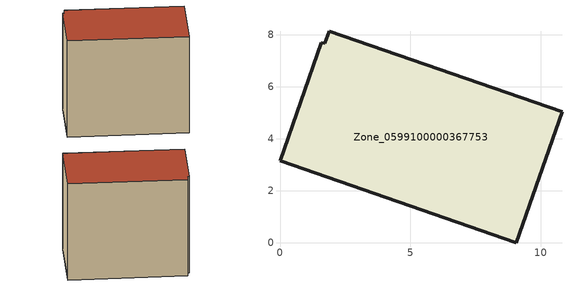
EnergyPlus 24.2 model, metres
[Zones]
Zone_0599100000367753
 floor ground (C_G): 1.71,7.66 1.89,8.13 10.82,5.04 9.07,0 0,3.15 1.58,7.68 z0
 wall outside (C_F): 9.07,0 10.82,5.04 1.89,8.13 1.71,7.66 1.58,7.68 0,3.15 9.07,0 z0:8.46
 roof outside (C_R): 1.89,8.13 1.71,7.66 1.58,7.68 0,3.15 9.07,0 10.82,5.04 z8.46
[BUILDING]
Pand.0599100000367753: North Axis=0; Terrain=City; Loads Convergence Tolerance Value=0.04; Temperature Convergence Tolerance Value=0.4; Solar Distribution=FullExterior; Maximum Number of Warmup Days=25; Minimum Number of Warmup Days=1
[Site:Location]
Rotterdam.The.Hague.AP_ZH_NLD Design_Conditions: Latitude=51.96; Longitude=4.45; Time Zone=1; Elevation=-4.5
[SITE:GROUNDTEMPERATURE:BUILDINGSURFACE]
18, 18, 18, 18, 18, 18, 18, 18, 18, 18, 18, 18
[MATERIAL] Thermal Absorptance=0.9; Solar Absorptance=0.7; Visible Absorptance=0.7
Name | Roughness | Thickness | Conductivity | Density | Specific Heat
G.TC.1992-2005 | MediumSmooth | 0.15 | 0.06 | 540 | 1210
F.TC.1992-2005 | Rough | 0.3 | 0.12 | 1920 | 840
R.TC.1992-2005 | MediumRough | 0.2 | 0.08 | 1500 | 1000
[CONSTRUCTION]
C_G: G.TC.1992-2005
C_F: F.TC.1992-2005
C_R: R.TC.1992-2005
[ZONE]
Zone_0599100000367753: Type=1; Multiplier=1; Ceiling Height=Autocalculate; Volume=Autocalculate; Floor Area=autocalculate; Part of Total Floor Area=Yes
[ZONEINFILTRATION:DESIGNFLOWRATE]
Infil_Zone_0599100000367753: Zone or ZoneList or Space or SpaceList=Zone_0599100000367753; Schedule=AlwaysOn; Design Flow Rate Calculation Method=Flow/Area; Flow Rate per Floor Area=0.0015; Constant Term Coefficient=1; Temperature Term Coefficient=0; Velocity Term Coefficient=0; Velocity Squared Term Coefficient=0
[HVACTEMPLATE:ZONE:IDEALLOADSAIRSYSTEM]
Zone_0599100000367753: Maximum Heating Supply Air Temperature=50; Minimum Cooling Supply Air Temperature=13; Maximum Heating Supply Air Humidity Ratio=0.0156; Minimum Cooling Supply Air Humidity Ratio=0.0077; Heating Limit=NoLimit; Cooling Limit=NoLimit; Dehumidification Control Type=ConstantSensibleHeatRatio; Cooling Sensible Heat Ratio=0.7; Dehumidification Setpoint=60; Humidification Control Type=None; Humidification Setpoint=30; Outdoor Air Method=None; Outdoor Air Flow Rate per Person=0.00944; Outdoor Air Flow Rate per Zone Floor Area=0; Outdoor Air Flow Rate per Zone=0; Demand Controlled Ventilation Type=None; Outdoor Air Economizer Type=NoEconomizer; Heat Recovery Type=None; Sensible Heat Recovery Effectiveness=0.7; Latent Heat Recovery Effectiveness=0.65
[ZONECONTROL:THERMOSTAT]
ThermostatControl_Zone_0599100000367753: Zone or ZoneList=Zone_0599100000367753; Control Type Schedule=DualSetpointControlType; Control 1=Thermostat_Zone_0599100000367753; Temperature Difference Between Cutout And Setpoint=0
[THERMOSTATSETPOINT:DUALSETPOINT]
Thermostat_Zone_0599100000367753: Heating Setpoint Temperature Schedule=HeatingSetpoint_Zone_0599100000367753; Cooling Setpoint Temperature Schedule=CoolingSetpoint_Zone_0599100000367753
[SCHEDULE:COMPACT]
HeatingSetpoint_Zone_0599100000367753: Through: 12/31, For: AllDays, Until: 24:00, 21
CoolingSetpoint_Zone_0599100000367753: Through: 12/31, For: AllDays, Until: 24:00, 24
DualSetpointControlType: Through: 12/31, For: AllDays, Until: 24:00, 4
AlwaysOn: Through: 12/31, For: AllDays, Until: 24:00, 1
